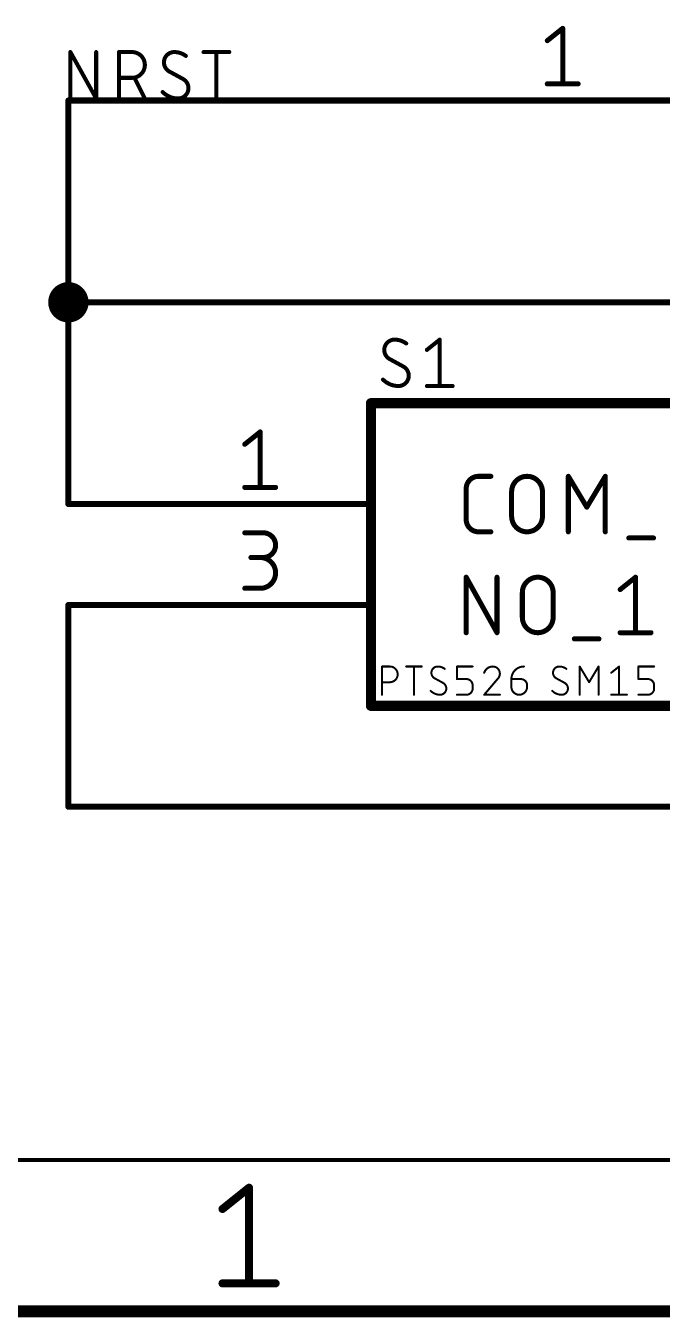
# Model space of a CAD drawing. Extents: x 0 to 261, y -15 to 164.
# Drawn here: x 19.25 to 35.28, y -15.39 to 17.12 of the extents above; entities that cross this region are included whole.
import ezdxf

# ---------------------------------------------------------------- set-up
doc = ezdxf.new("R2010")
doc.units = 0
for name, color, linetype in [('91', 110, 'CONTINUOUS'), ('94', 12, 'CONTINUOUS'), ('95', 253, 'CONTINUOUS'), ('96', 253, 'CONTINUOUS')]:
    doc.layers.add(name, color=color, linetype=linetype)

msp = doc.modelspace()

# ---------------------------------------------------------------- linework, layer by layer
at = {"layer": '91', "const_width": 0.1524}
for points in [[(30.48, 15.24), (20.32, 15.24)], [(20.32, 15.24), (20.32, 10.16)], [(20.32, 5.08), (20.32, 10.16)], [(20.32, 10.16), (55.88, 10.16)], [(22.86, 5.08), (20.32, 5.08)], [(22.86, 2.54), (20.32, 2.54)], [(20.32, 2.54), (20.32, -2.54)], [(20.32, -2.54), (38.1, -2.54)]]:
    msp.add_lwpolyline(points, dxfattribs=at)
at = {"layer": '91'}
for points, const_width in [([(20.32, 15.2781, 1), (20.32, 15.2019)], 0.0762), ([(20.3581, 15.24, 1), (20.2819, 15.24)], 0.0762), ([(30.48, 15.2019, 1), (30.48, 15.2781)], 0.0762), ([(20.32, 9.906, 1), (20.32, 10.414, 1), (20.32, 9.906)], 0.508), ([(20.3581, 10.16, 1), (20.2819, 10.16)], 0.0762), ([(20.32, 10.1981, 1), (20.32, 10.1219)], 0.0762), ([(20.2819, 10.16, 1), (20.3581, 10.16)], 0.0762), ([(20.32, 5.1181, 1), (20.32, 5.0419)], 0.0762), ([(20.2819, 5.08, 1), (20.3581, 5.08)], 0.0762), ([(22.86, 5.0419, 1), (22.86, 5.1181)], 0.0762), ([(20.32, 2.5781, 1), (20.32, 2.5019)], 0.0762), ([(20.3581, 2.54, 1), (20.2819, 2.54)], 0.0762), ([(22.86, 2.5019, 1), (22.86, 2.5781)], 0.0762), ([(20.32, -2.5019, 1), (20.32, -2.5781)], 0.0762), ([(20.2819, -2.54, 1), (20.3581, -2.54)], 0.0762)]:
    msp.add_lwpolyline(points, format="xyb", dxfattribs=dict(at, const_width=const_width))
at = {"layer": '94'}
for points, const_width in [([(30.48, 15.24), (35.56, 15.24)], 0.1524), ([(27.94, 7.62), (48.26, 7.62)], 0.254), ([(27.94, 7.62), (27.94, 0)], 0.254), ([(22.86, 5.08), (27.94, 5.08)], 0.1524), ([(22.86, 2.54), (27.94, 2.54)], 0.1524), ([(48.26, 0), (27.94, 0)], 0.254), ([(3.81, -11.43), (256.54, -11.43)], 0.1), ([(24.2023, -12.6664), (24.8708, -12.1316)], 0.2032), ([(24.8708, -12.1316), (24.8708, -14.5384)], 0.2032), ([(24.2023, -14.5384), (25.5394, -14.5384)], 0.2032), ([(0, -15.24), (260.35, -15.24)], 0.3)]:
    msp.add_lwpolyline(points, dxfattribs=dict(at, const_width=const_width))
for points, const_width in [([(30.48, 15.2781, 1), (30.48, 15.2019)], 0.0762), ([(27.94, 7.6835, 1), (27.94, 7.5565)], 0.127), ([(28.0035, 7.62, 1), (27.8765, 7.62)], 0.127), ([(22.86, 5.1181, 1), (22.86, 5.0419)], 0.0762), ([(27.94, 5.0419, 1), (27.94, 5.1181)], 0.0762), ([(22.86, 2.5781, 1), (22.86, 2.5019)], 0.0762), ([(27.94, 2.5019, 1), (27.94, 2.5781)], 0.0762), ([(27.94, 0.0635, 1), (27.94, -0.0635)], 0.127), ([(27.8765, 0, 1), (28.0035, 0)], 0.127), ([(24.9216, -12.1316, 1), (24.82, -12.1316)], 0.1016), ([(24.9026, -12.1713, 1), (24.8391, -12.0919)], 0.1016), ([(24.1705, -12.6268, 1), (24.234, -12.7061)], 0.1016), ([(24.2023, -14.4876, 1), (24.2023, -14.5892)], 0.1016), ([(24.82, -14.5384, 1), (24.9216, -14.5384)], 0.1016), ([(25.5394, -14.5892, 1), (25.5394, -14.4876)], 0.1016)]:
    msp.add_lwpolyline(points, format="xyb", dxfattribs=dict(at, const_width=const_width))
at = {"layer": '95'}
for points, const_width in [([(32.3836, 16.7457), (32.7716, 17.0561)], 0.127), ([(32.7716, 17.0561), (32.7716, 15.6591)], 0.127), ([(20.3708, 15.2908), (20.3708, 16.4592)], 0.1016), ([(20.3708, 16.4592), (21.0199, 15.2908)], 0.1016), ([(21.0199, 15.2908), (21.0199, 16.4592)], 0.1016), ([(21.5974, 15.2908), (21.5974, 16.4592)], 0.1016), ([(21.5974, 16.4592), (21.9219, 16.4592)], 0.1016), ([(23.7236, 16.4592), (24.3727, 16.4592)], 0.1016), ([(24.0481, 15.2908), (24.0481, 16.4592)], 0.1016), ([(23.2142, 15.7776), (22.8572, 15.9724)], 0.1016), ([(21.9219, 15.8101), (21.5974, 15.8101)], 0.1016), ([(22.2465, 15.2908), (21.9868, 15.8101)], 0.1016), ([(32.3836, 15.6591), (33.1597, 15.6591)], 0.127), ([(29.3497, 8.9606), (29.6743, 9.2202)], 0.1016), ([(29.6743, 9.2202), (29.6743, 8.0518)], 0.1016), ([(28.7641, 8.5386), (28.4071, 8.7334)], 0.1016), ([(29.3497, 8.0518), (29.9988, 8.0518)], 0.1016), ([(24.7636, 6.5857), (25.1516, 6.8961)], 0.127), ([(25.1516, 6.8961), (25.1516, 5.4991)], 0.127), ([(24.7636, 5.4991), (25.5397, 5.4991)], 0.127), ([(30.3403, 4.6919), (30.3403, 5.4681)], 0.127), ([(30.6507, 5.7785), (30.9612, 5.7785)], 0.127), ([(32.9131, 4.3815), (32.9131, 5.7785)], 0.127), ([(32.9131, 5.7785), (33.3788, 5.0024)], 0.127), ([(33.3788, 5.0024), (33.8445, 5.7785)], 0.127), ([(33.8445, 5.7785), (33.8445, 4.3815)], 0.127), ([(31.485, 4.7696), (31.485, 5.3904)], 0.127), ([(32.2611, 5.3904), (32.2611, 4.7696)], 0.127), ([(24.7636, 4.3561), (25.2293, 4.3561)], 0.127), ([(30.9612, 4.3815), (30.6507, 4.3815)], 0.127), ([(34.4372, 4.2263), (35.0581, 4.2263)], 0.127), ([(25.2293, 3.7352), (24.9188, 3.7352)], 0.127), ([(30.3403, 1.8415), (30.3403, 3.2385)], 0.127), ([(30.3403, 3.2385), (31.1164, 1.8415)], 0.127), ([(31.1164, 1.8415), (31.1164, 3.2385)], 0.127), ([(34.2187, 2.9281), (34.6068, 3.2385)], 0.127), ([(34.6068, 3.2385), (34.6068, 1.8415)], 0.127), ([(24.7636, 2.9591), (25.1516, 2.9591)], 0.127), ([(31.7548, 2.2296), (31.7548, 2.8504)], 0.127), ([(32.5309, 2.8504), (32.5309, 2.2296)], 0.127), ([(33.0644, 1.6863), (33.6852, 1.6863)], 0.127), ([(34.2187, 1.8415), (34.9948, 1.8415)], 0.127)]:
    msp.add_lwpolyline(points, dxfattribs=dict(at, const_width=const_width))
for points, const_width in [([(32.8034, 17.0561, 1), (32.7399, 17.0561)], 0.0635), ([(32.7915, 17.0313, 1), (32.7518, 17.0809)], 0.0635), ([(32.3638, 16.7704, 1), (32.4034, 16.7209)], 0.0635), ([(20.3962, 16.4592, 1), (20.3454, 16.4592)], 0.0508), ([(20.393, 16.4715, 1), (20.3486, 16.4469)], 0.0508), ([(21.0453, 16.4592, 1), (20.9945, 16.4592)], 0.0508), ([(21.6228, 16.4592, 1), (21.572, 16.4592)], 0.0508), ([(21.5974, 16.4846, 1), (21.5974, 16.4338)], 0.0508), ([(21.9219, 15.8101, 1), (21.9219, 16.4592)], 0.1016), ([(21.9219, 16.4846, 1), (21.9219, 16.4338)], 0.0508), ([(21.9219, 16.4338, 1), (21.9219, 16.4846)], 0.0508), ([(22.987, 16.4592, 0.4142), (22.7273, 16.1996)], 0.1016), ([(23.2791, 16.3618, 0.1623), (22.987, 16.4592)], 0.1016), ([(22.987, 16.4846, 1), (22.987, 16.4338)], 0.0508), ([(22.987, 16.4338, 1), (22.987, 16.4846)], 0.0508), ([(23.2639, 16.3415, 1), (23.2943, 16.3822)], 0.0508), ([(23.7236, 16.4846, 1), (23.7236, 16.4338)], 0.0508), ([(24.0735, 16.4592, 1), (24.0227, 16.4592)], 0.0508), ([(24.3727, 16.4338, 1), (24.3727, 16.4846)], 0.0508), ([(22.7273, 16.1996, 0.2656), (22.8572, 15.9724)], 0.1016), ([(22.7527, 16.1996, 1), (22.7019, 16.1996)], 0.0508), ([(22.7019, 16.1996, 1), (22.7527, 16.1996)], 0.0508), ([(22.8693, 15.9947, 1), (22.845, 15.9501)], 0.0508), ([(22.8443, 15.9505, 1), (22.8701, 15.9942)], 0.0508), ([(21.5974, 15.8355, 1), (21.5974, 15.7847)], 0.0508), ([(21.9219, 15.8355, 1), (21.9219, 15.7847)], 0.0508), ([(21.9219, 15.7847, 1), (21.9219, 15.8355)], 0.0508), ([(22.0095, 15.8214, 1), (21.9641, 15.7987)], 0.0508), ([(23.344, 15.5504, 0.2656), (23.2142, 15.7776)], 0.1016), ([(23.2271, 15.7995, 1), (23.2013, 15.7557)], 0.0508), ([(23.202, 15.7553, 1), (23.2263, 15.7999)], 0.0508), ([(32.3836, 15.6909, 1), (32.3836, 15.6273)], 0.0635), ([(32.7399, 15.6591, 1), (32.8034, 15.6591)], 0.0635), ([(33.1597, 15.6273, 1), (33.1597, 15.6909)], 0.0635), ([(20.3454, 15.2908, 1), (20.3962, 15.2908)], 0.0508), ([(20.9945, 15.2908, 1), (21.0453, 15.2908)], 0.0508), ([(20.9977, 15.2785, 1), (21.0421, 15.3031)], 0.0508), ([(21.572, 15.2908, 1), (21.6228, 15.2908)], 0.0508), ([(22.2238, 15.2794, 1), (22.2692, 15.3022)], 0.0508), ([(22.6949, 15.4531, 0.2), (23.0844, 15.2908)], 0.1016), ([(22.7129, 15.471, 1), (22.6769, 15.4352)], 0.0508), ([(23.0844, 15.2908, 0.4142), (23.344, 15.5504)], 0.1016), ([(23.0844, 15.3162, 1), (23.0844, 15.2654)], 0.0508), ([(23.0844, 15.2654, 1), (23.0844, 15.3162)], 0.0508), ([(23.3694, 15.5504, 1), (23.3186, 15.5504)], 0.0508), ([(23.3186, 15.5504, 1), (23.3694, 15.5504)], 0.0508), ([(24.0227, 15.2908, 1), (24.0735, 15.2908)], 0.0508), ([(28.5369, 9.2202, 0.4142), (28.2773, 8.9606)], 0.1016), ([(28.829, 9.1228, 0.1623), (28.5369, 9.2202)], 0.1016), ([(28.5369, 9.2456, 1), (28.5369, 9.1948)], 0.0508), ([(28.5369, 9.1948, 1), (28.5369, 9.2456)], 0.0508), ([(28.8138, 9.1025, 1), (28.8442, 9.1432)], 0.0508), ([(29.6997, 9.2202, 1), (29.6488, 9.2202)], 0.0508), ([(29.6901, 9.2004, 1), (29.6584, 9.24)], 0.0508), ([(28.2773, 8.9606, 0.2656), (28.4071, 8.7334)], 0.1016), ([(28.3027, 8.9606, 1), (28.2519, 8.9606)], 0.0508), ([(28.2519, 8.9606, 1), (28.3027, 8.9606)], 0.0508), ([(28.4192, 8.7557, 1), (28.3949, 8.7111)], 0.0508), ([(28.3942, 8.7115, 1), (28.42, 8.7552)], 0.0508), ([(29.3338, 8.9804, 1), (29.3656, 8.9407)], 0.0508), ([(28.8939, 8.3114, 0.2656), (28.7641, 8.5386)], 0.1016), ([(28.777, 8.5605, 1), (28.7512, 8.5167)], 0.0508), ([(28.7519, 8.5163, 1), (28.7763, 8.5609)], 0.0508), ([(28.2448, 8.2141, 0.2), (28.6343, 8.0518)], 0.1016), ([(28.2628, 8.232, 1), (28.2268, 8.1962)], 0.0508), ([(28.6343, 8.0518, 0.4142), (28.8939, 8.3114)], 0.1016), ([(28.9193, 8.3114, 1), (28.8685, 8.3114)], 0.0508), ([(28.8685, 8.3114, 1), (28.9193, 8.3114)], 0.0508), ([(28.6343, 8.0772, 1), (28.6343, 8.0264)], 0.0508), ([(28.6343, 8.0264, 1), (28.6343, 8.0772)], 0.0508), ([(29.3497, 8.0772, 1), (29.3497, 8.0264)], 0.0508), ([(29.6488, 8.0518, 1), (29.6997, 8.0518)], 0.0508), ([(29.9988, 8.0264, 1), (29.9988, 8.0772)], 0.0508), ([(25.1834, 6.8961, 1), (25.1199, 6.8961)], 0.0635), ([(25.1715, 6.8713, 1), (25.1318, 6.9209)], 0.0635), ([(24.7438, 6.6104, 1), (24.7834, 6.5609)], 0.0635), ([(24.7636, 5.5309, 1), (24.7636, 5.4674)], 0.0635), ([(25.1199, 5.4991, 1), (25.1834, 5.4991)], 0.0635), ([(25.5397, 5.4674, 1), (25.5397, 5.5309)], 0.0635), ([(30.6507, 5.7785, 0.4142), (30.3403, 5.4681)], 0.127), ([(30.3721, 5.4681, 1), (30.3086, 5.4681)], 0.0635), ([(30.6507, 5.8102, 1), (30.6507, 5.7468)], 0.0635), ([(30.6507, 5.7468, 1), (30.6507, 5.8102)], 0.0635), ([(30.9612, 5.7468, 1), (30.9612, 5.8102)], 0.0635), ([(32.2611, 5.3904, 1), (31.485, 5.3904)], 0.127), ([(32.9449, 5.7785, 1), (32.8814, 5.7785)], 0.0635), ([(32.9404, 5.7948, 1), (32.8859, 5.7622)], 0.0635), ([(33.8762, 5.7785, 1), (33.8127, 5.7785)], 0.0635), ([(33.8717, 5.7622, 1), (33.8172, 5.7948)], 0.0635), ([(30.3086, 5.4681, 1), (30.3721, 5.4681)], 0.0635), ([(31.5168, 5.3904, 1), (31.4533, 5.3904)], 0.0635), ([(31.4533, 5.3904, 1), (31.5168, 5.3904)], 0.0635), ([(32.2929, 5.3904, 1), (32.2294, 5.3904)], 0.0635), ([(32.2294, 5.3904, 1), (32.2929, 5.3904)], 0.0635), ([(33.3516, 5.0187, 1), (33.406, 4.9861)], 0.0635), ([(33.3516, 4.9861, 1), (33.406, 5.0187)], 0.0635), ([(30.3403, 4.6919, 0.4142), (30.6507, 4.3815)], 0.127), ([(30.3721, 4.6919, 1), (30.3086, 4.6919)], 0.0635), ([(30.3086, 4.6919, 1), (30.3721, 4.6919)], 0.0635), ([(31.485, 4.7696, 1), (32.2611, 4.7696)], 0.127), ([(31.5168, 4.7696, 1), (31.4533, 4.7696)], 0.0635), ([(31.4533, 4.7696, 1), (31.5168, 4.7696)], 0.0635), ([(32.2929, 4.7696, 1), (32.2294, 4.7696)], 0.0635), ([(32.2294, 4.7696, 1), (32.2929, 4.7696)], 0.0635), ([(24.7636, 4.3879, 1), (24.7636, 4.3244)], 0.0635), ([(25.2293, 3.7352, 1), (25.2293, 4.3561)], 0.127), ([(25.2293, 4.3879, 1), (25.2293, 4.3244)], 0.0635), ([(25.2293, 4.3244, 1), (25.2293, 4.3879)], 0.0635), ([(30.6507, 4.4132, 1), (30.6507, 4.3498)], 0.0635), ([(30.6507, 4.3498, 1), (30.6507, 4.4132)], 0.0635), ([(30.9612, 4.3498, 1), (30.9612, 4.4132)], 0.0635), ([(32.8814, 4.3815, 1), (32.9449, 4.3815)], 0.0635), ([(33.8127, 4.3815, 1), (33.8762, 4.3815)], 0.0635), ([(34.4372, 4.258, 1), (34.4372, 4.1945)], 0.0635), ([(35.0581, 4.1945, 1), (35.0581, 4.258)], 0.0635), ([(24.9188, 3.767, 1), (24.9188, 3.7035)], 0.0635), ([(25.1516, 2.9591, 1), (25.1516, 3.7352)], 0.127), ([(25.1516, 3.767, 1), (25.1516, 3.7035)], 0.0635), ([(25.2293, 3.767, 1), (25.2293, 3.7035)], 0.0635), ([(25.2293, 3.7035, 1), (25.2293, 3.767)], 0.0635), ([(30.3721, 3.2385, 1), (30.3086, 3.2385)], 0.0635), ([(30.3681, 3.2539, 1), (30.3125, 3.2231)], 0.0635), ([(31.1482, 3.2385, 1), (31.0847, 3.2385)], 0.0635), ([(32.5309, 2.8504, 1), (31.7548, 2.8504)], 0.127), ([(34.6385, 3.2385, 1), (34.575, 3.2385)], 0.0635), ([(34.6266, 3.2137, 1), (34.5869, 3.2633)], 0.0635), ([(24.7636, 2.9909, 1), (24.7636, 2.9274)], 0.0635), ([(25.1516, 2.9909, 1), (25.1516, 2.9274)], 0.0635), ([(25.1516, 2.9274, 1), (25.1516, 2.9909)], 0.0635), ([(34.1989, 2.9528, 1), (34.2385, 2.9033)], 0.0635), ([(31.7865, 2.8504, 1), (31.723, 2.8504)], 0.0635), ([(31.723, 2.8504, 1), (31.7865, 2.8504)], 0.0635), ([(32.5626, 2.8504, 1), (32.4991, 2.8504)], 0.0635), ([(32.4991, 2.8504, 1), (32.5626, 2.8504)], 0.0635), ([(31.7548, 2.2296, 1), (32.5309, 2.2296)], 0.127), ([(31.7865, 2.2296, 1), (31.723, 2.2296)], 0.0635), ([(32.5626, 2.2296, 1), (32.4991, 2.2296)], 0.0635), ([(31.723, 2.2296, 1), (31.7865, 2.2296)], 0.0635), ([(32.4991, 2.2296, 1), (32.5626, 2.2296)], 0.0635), ([(30.3086, 1.8415, 1), (30.3721, 1.8415)], 0.0635), ([(31.0847, 1.8415, 1), (31.1482, 1.8415)], 0.0635), ([(31.0887, 1.8261, 1), (31.1442, 1.8569)], 0.0635), ([(33.0644, 1.718, 1), (33.0644, 1.6545)], 0.0635), ([(33.6852, 1.6545, 1), (33.6852, 1.718)], 0.0635), ([(34.2187, 1.8733, 1), (34.2187, 1.8098)], 0.0635), ([(34.575, 1.8415, 1), (34.6385, 1.8415)], 0.0635), ([(34.9948, 1.8098, 1), (34.9948, 1.8733)], 0.0635)]:
    msp.add_lwpolyline(points, format="xyb", dxfattribs=dict(at, const_width=const_width))
at = {"layer": '96', "const_width": 0.0508}
for points in [[(28.2194, 0.2794), (28.2194, 0.9906)], [(28.2194, 0.9906), (28.417, 0.9906)], [(28.8273, 0.9906), (29.2224, 0.9906)], [(29.0249, 0.2794), (29.0249, 0.9906)], [(30.1075, 0.6745), (30.1075, 0.9906)], [(30.1075, 0.9906), (30.5026, 0.9906)], [(33.1998, 0.2794), (33.1998, 0.9906)], [(33.1998, 0.9906), (33.4368, 0.5955)], [(33.4368, 0.5955), (33.6739, 0.9906)], [(33.6739, 0.9906), (33.6739, 0.2794)], [(33.9936, 0.8326), (34.1912, 0.9906)], [(34.1912, 0.9906), (34.1912, 0.2794)], [(34.6794, 0.6745), (34.6794, 0.9906)], [(34.6794, 0.9906), (35.0745, 0.9906)], [(29.7606, 0.5757), (29.5433, 0.6943)], [(30.3445, 0.6745), (30.1075, 0.6745)], [(31.1291, 0.6745), (30.7933, 0.2794)], [(31.4791, 0.6745), (31.7161, 0.6745)], [(31.4791, 0.477), (31.4791, 0.6745)], [(32.8238, 0.5757), (32.6065, 0.6943)], [(34.9165, 0.6745), (34.6794, 0.6745)], [(28.417, 0.5955), (28.2194, 0.5955)], [(30.5026, 0.4374), (30.5026, 0.5165)], [(31.8742, 0.5165), (31.8742, 0.477)], [(35.0745, 0.4374), (35.0745, 0.5165)], [(30.1075, 0.2794), (30.3445, 0.2794)], [(30.7933, 0.2794), (31.1884, 0.2794)], [(33.9936, 0.2794), (34.3888, 0.2794)], [(34.6794, 0.2794), (34.9165, 0.2794)]]:
    msp.add_lwpolyline(points, dxfattribs=at)
at = {"layer": '96'}
for points, const_width in [([(28.2321, 0.9906, 1), (28.2067, 0.9906)], 0.0254), ([(28.2194, 1.0033, 1), (28.2194, 0.9779)], 0.0254), ([(28.417, 0.5955, 1), (28.417, 0.9906)], 0.0508), ([(28.417, 1.0033, 1), (28.417, 0.9779)], 0.0254), ([(28.417, 0.9779, 1), (28.417, 1.0033)], 0.0254), ([(28.8273, 1.0033, 1), (28.8273, 0.9779)], 0.0254), ([(29.0376, 0.9906, 1), (29.0122, 0.9906)], 0.0254), ([(29.2224, 0.9779, 1), (29.2224, 1.0033)], 0.0254), ([(29.6223, 0.9906, 0.4142), (29.4643, 0.8326)], 0.0508), ([(29.8001, 0.9313, 0.1623), (29.6223, 0.9906)], 0.0508), ([(29.6223, 1.0033, 1), (29.6223, 0.9779)], 0.0254), ([(29.6223, 0.9779, 1), (29.6223, 1.0033)], 0.0254), ([(30.1202, 0.9906, 1), (30.0948, 0.9906)], 0.0254), ([(30.1075, 1.0033, 1), (30.1075, 0.9779)], 0.0254), ([(30.5026, 0.9779, 1), (30.5026, 1.0033)], 0.0254), ([(31.0106, 0.9906, 0.3252), (30.7933, 0.8326)], 0.0508), ([(31.1884, 0.8128, 0.4142), (31.0106, 0.9906)], 0.0508), ([(31.0106, 1.0033, 1), (31.0106, 0.9779)], 0.0254), ([(31.0106, 0.9779, 1), (31.0106, 1.0033)], 0.0254), ([(31.7951, 0.9906, 0.4142), (31.4791, 0.6745)], 0.0508), ([(31.7951, 0.9779, 1), (31.7951, 1.0033)], 0.0254), ([(32.6855, 0.9906, 0.4142), (32.5275, 0.8326)], 0.0508), ([(32.8633, 0.9313, 0.1623), (32.6855, 0.9906)], 0.0508), ([(32.6855, 1.0033, 1), (32.6855, 0.9779)], 0.0254), ([(32.6855, 0.9779, 1), (32.6855, 1.0033)], 0.0254), ([(33.2125, 0.9906, 1), (33.1871, 0.9906)], 0.0254), ([(33.2106, 0.9971, 1), (33.1889, 0.9841)], 0.0254), ([(33.6866, 0.9906, 1), (33.6612, 0.9906)], 0.0254), ([(33.6848, 0.9841, 1), (33.663, 0.9971)], 0.0254), ([(34.2039, 0.9906, 1), (34.1785, 0.9906)], 0.0254), ([(34.1991, 0.9807, 1), (34.1833, 1.0005)], 0.0254), ([(34.6921, 0.9906, 1), (34.6667, 0.9906)], 0.0254), ([(34.6794, 1.0033, 1), (34.6794, 0.9779)], 0.0254), ([(35.0745, 0.9779, 1), (35.0745, 1.0033)], 0.0254), ([(29.4643, 0.8326, 0.2656), (29.5433, 0.6943)], 0.0508), ([(29.477, 0.8326, 1), (29.4516, 0.8326)], 0.0254), ([(29.4516, 0.8326, 1), (29.477, 0.8326)], 0.0254), ([(29.5494, 0.7054, 1), (29.5372, 0.6831)], 0.0254), ([(29.5368, 0.6833, 1), (29.5497, 0.7052)], 0.0254), ([(29.7925, 0.9212, 1), (29.8077, 0.9415)], 0.0254), ([(30.1075, 0.6872, 1), (30.1075, 0.6618)], 0.0254), ([(30.0948, 0.6745, 1), (30.1202, 0.6745)], 0.0254), ([(30.5026, 0.5165, 0.4142), (30.3445, 0.6745)], 0.0508), ([(30.3445, 0.6872, 1), (30.3445, 0.6618)], 0.0254), ([(30.3445, 0.6618, 1), (30.3445, 0.6872)], 0.0254), ([(30.7812, 0.8365, 1), (30.8053, 0.8286)], 0.0254), ([(31.1291, 0.6745, 0.2052), (31.1884, 0.8128)], 0.0508), ([(31.1203, 0.6837, 1), (31.1379, 0.6653)], 0.0254), ([(31.1388, 0.6663, 1), (31.1194, 0.6827)], 0.0254), ([(31.2011, 0.8128, 1), (31.1757, 0.8128)], 0.0254), ([(31.1757, 0.8128, 1), (31.2011, 0.8128)], 0.0254), ([(31.4791, 0.6872, 1), (31.4791, 0.6618)], 0.0254), ([(31.4918, 0.6745, 1), (31.4664, 0.6745)], 0.0254), ([(31.4664, 0.6745, 1), (31.4918, 0.6745)], 0.0254), ([(31.8742, 0.5165, 0.4142), (31.7161, 0.6745)], 0.0508), ([(31.7161, 0.6872, 1), (31.7161, 0.6618)], 0.0254), ([(31.7161, 0.6618, 1), (31.7161, 0.6872)], 0.0254), ([(32.5275, 0.8326, 0.2656), (32.6065, 0.6943)], 0.0508), ([(32.5402, 0.8326, 1), (32.5148, 0.8326)], 0.0254), ([(32.5148, 0.8326, 1), (32.5402, 0.8326)], 0.0254), ([(32.6126, 0.7054, 1), (32.6004, 0.6831)], 0.0254), ([(32.6001, 0.6833, 1), (32.613, 0.7052)], 0.0254), ([(32.8557, 0.9212, 1), (32.871, 0.9415)], 0.0254), ([(33.9857, 0.8425, 1), (34.0016, 0.8226)], 0.0254), ([(34.6794, 0.6872, 1), (34.6794, 0.6618)], 0.0254), ([(34.6667, 0.6745, 1), (34.6921, 0.6745)], 0.0254), ([(35.0745, 0.5165, 0.4142), (34.9165, 0.6745)], 0.0508), ([(34.9165, 0.6872, 1), (34.9165, 0.6618)], 0.0254), ([(34.9165, 0.6618, 1), (34.9165, 0.6872)], 0.0254), ([(28.2194, 0.6082, 1), (28.2194, 0.5828)], 0.0254), ([(28.417, 0.6082, 1), (28.417, 0.5828)], 0.0254), ([(28.417, 0.5828, 1), (28.417, 0.6082)], 0.0254), ([(29.4445, 0.3782, 0.2), (29.6816, 0.2794)], 0.0508), ([(29.4535, 0.3871, 1), (29.4355, 0.3692)], 0.0254), ([(29.6816, 0.2794, 0.4142), (29.8396, 0.4374)], 0.0508), ([(29.7671, 0.5867, 1), (29.7542, 0.5648)], 0.0254), ([(29.8396, 0.4374, 0.2656), (29.7606, 0.5757)], 0.0508), ([(29.7545, 0.5646, 1), (29.7667, 0.5869)], 0.0254), ([(29.8523, 0.4374, 1), (29.8269, 0.4374)], 0.0254), ([(29.8269, 0.4374, 1), (29.8523, 0.4374)], 0.0254), ([(30.3445, 0.2794, 0.4142), (30.5026, 0.4374)], 0.0508), ([(30.5153, 0.5165, 1), (30.4899, 0.5165)], 0.0254), ([(30.4899, 0.5165, 1), (30.5153, 0.5165)], 0.0254), ([(30.5153, 0.4374, 1), (30.4899, 0.4374)], 0.0254), ([(30.4899, 0.4374, 1), (30.5153, 0.4374)], 0.0254), ([(31.4791, 0.477, 1), (31.8742, 0.477)], 0.0508), ([(31.4917, 0.477, 1), (31.4664, 0.477)], 0.0254), ([(31.4664, 0.477, 1), (31.4918, 0.477)], 0.0254), ([(31.8869, 0.5165, 1), (31.8615, 0.5165)], 0.0254), ([(31.8615, 0.5165, 1), (31.8869, 0.5165)], 0.0254), ([(31.8869, 0.477, 1), (31.8615, 0.477)], 0.0254), ([(31.8615, 0.477, 1), (31.8869, 0.477)], 0.0254), ([(32.5077, 0.3782, 0.2), (32.7448, 0.2794)], 0.0508), ([(32.5168, 0.3871, 1), (32.4987, 0.3692)], 0.0254), ([(32.7448, 0.2794, 0.4142), (32.9029, 0.4374)], 0.0508), ([(32.8303, 0.5867, 1), (32.8174, 0.5648)], 0.0254), ([(32.9029, 0.4374, 0.2656), (32.8238, 0.5757)], 0.0508), ([(32.8178, 0.5646, 1), (32.8299, 0.5869)], 0.0254), ([(32.9156, 0.4374, 1), (32.8902, 0.4374)], 0.0254), ([(32.8902, 0.4374, 1), (32.9156, 0.4374)], 0.0254), ([(33.4259, 0.602, 1), (33.4477, 0.589)], 0.0254), ([(33.4259, 0.589, 1), (33.4477, 0.602)], 0.0254), ([(34.9165, 0.2794, 0.4142), (35.0745, 0.4374)], 0.0508), ([(35.0872, 0.5165, 1), (35.0618, 0.5165)], 0.0254), ([(35.0618, 0.5165, 1), (35.0872, 0.5165)], 0.0254), ([(35.0872, 0.4374, 1), (35.0618, 0.4374)], 0.0254), ([(35.0618, 0.4374, 1), (35.0872, 0.4374)], 0.0254), ([(28.2067, 0.2794, 1), (28.2321, 0.2794)], 0.0254), ([(29.0122, 0.2794, 1), (29.0376, 0.2794)], 0.0254), ([(29.6816, 0.2921, 1), (29.6816, 0.2667)], 0.0254), ([(29.6816, 0.2667, 1), (29.6816, 0.2921)], 0.0254), ([(30.1075, 0.2921, 1), (30.1075, 0.2667)], 0.0254), ([(30.3445, 0.2921, 1), (30.3445, 0.2667)], 0.0254), ([(30.3445, 0.2667, 1), (30.3445, 0.2921)], 0.0254), ([(30.7933, 0.2921, 1), (30.7933, 0.2667)], 0.0254), ([(30.7836, 0.2876, 1), (30.8029, 0.2712)], 0.0254), ([(31.1884, 0.2667, 1), (31.1884, 0.2921)], 0.0254), ([(32.7448, 0.2921, 1), (32.7448, 0.2667)], 0.0254), ([(32.7448, 0.2667, 1), (32.7448, 0.2921)], 0.0254), ([(33.1871, 0.2794, 1), (33.2125, 0.2794)], 0.0254), ([(33.6612, 0.2794, 1), (33.6866, 0.2794)], 0.0254), ([(33.9936, 0.2921, 1), (33.9936, 0.2667)], 0.0254), ([(34.1785, 0.2794, 1), (34.2039, 0.2794)], 0.0254), ([(34.3888, 0.2667, 1), (34.3888, 0.2921)], 0.0254), ([(34.6794, 0.2921, 1), (34.6794, 0.2667)], 0.0254), ([(34.9165, 0.2921, 1), (34.9165, 0.2667)], 0.0254), ([(34.9165, 0.2667, 1), (34.9165, 0.2921)], 0.0254)]:
    msp.add_lwpolyline(points, format="xyb", dxfattribs=dict(at, const_width=const_width))

doc.saveas('drawing.dxf')
